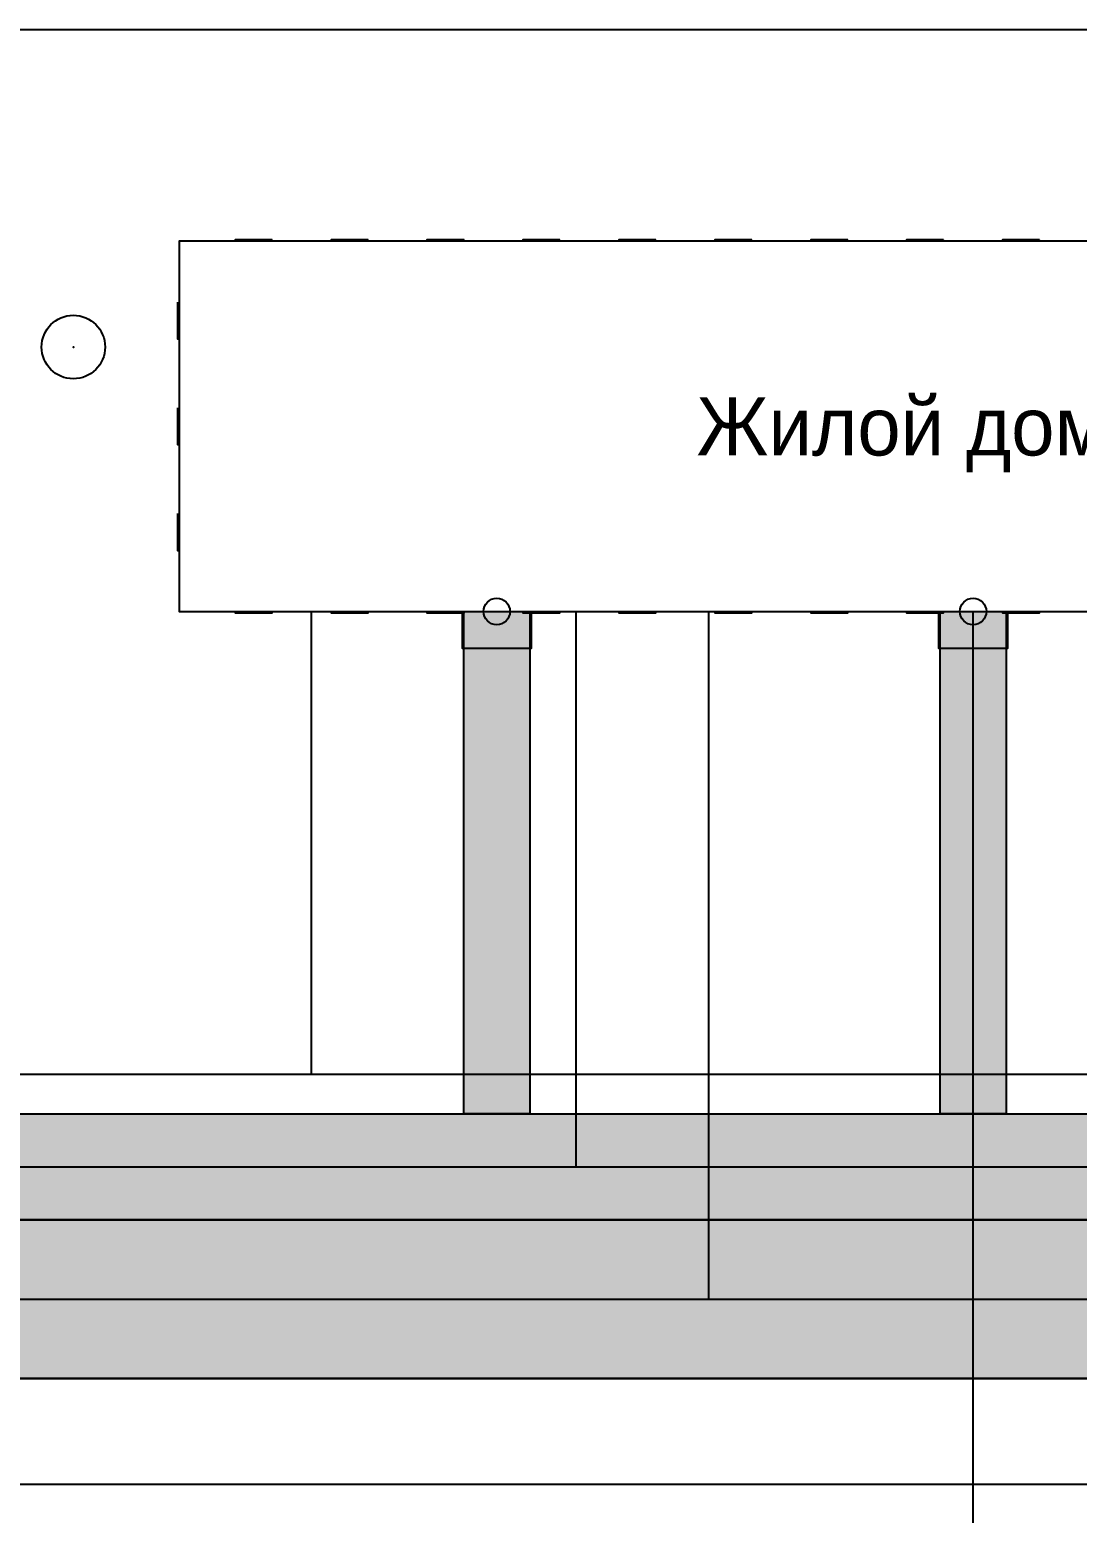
# Model space of a CAD drawing. Header units: metres. Extents: x 0 to 260, y 0 to 110.
# Drawn here: x 94.3 to 133.9, y 53.9 to 110 of the extents above; entities that cross this region are included whole.
import ezdxf

# ---------------------------------------------------------------- set-up
doc = ezdxf.new("R2010")
doc.units = ezdxf.units.M
for name, color, linetype in [('BUILDING_FOOTPRINT', 1, 'Continuous'), ('CANOPIES', 132, 'Continuous'), ('CURB', 8, 'Continuous'), ('ENTRANCES', 132, 'Continuous'), ('EXISTING_BUSH_Сирень обыкновенная', 82, 'Continuous'), ('GAS_PIPE', 2, 'Continuous'), ('HEATING_T1', 1, 'Continuous'), ('LABELS', 7, 'Continuous'), ('PATHS', 33, 'Continuous'), ('POWER_CABLE', 212, 'Continuous'), ('ROAD', 251, 'Continuous'), ('SEWER_K1', 30, 'Continuous'), ('SIDEWALK', 31, 'Continuous'), ('TERRITORY_BOUNDARY', 8, 'Continuous'), ('WATER_SUPPLY_B1', 5, 'Continuous'), ('WINDOWS', 150, 'Continuous')]:
    doc.layers.add(name, color=color, linetype=linetype)

msp = doc.modelspace()

# ---------------------------------------------------------------- hatches: boundary and pattern name
at = {"layer": 'PATHS'}
for points in [[(110.75, 69), (110.75, 88), (113.25, 88), (113.25, 69)], [(131.25, 69), (128.75, 69), (128.75, 88), (131.25, 88)]]:
    msp.add_hatch(color=33, dxfattribs=at).paths.add_polyline_path(points)
at = {"layer": 'ROAD'}
msp.add_hatch(color=251, dxfattribs=at).paths.add_polyline_path([(0, 59), (0, 65), (260, 65), (260, 59)])
at = {"layer": 'SIDEWALK'}
msp.add_hatch(color=31, dxfattribs=at).paths.add_polyline_path([(0, 65), (0, 69), (260, 69), (260, 65)])

# ---------------------------------------------------------------- linework, layer by layer
at = {"layer": 'BUILDING_FOOTPRINT'}
msp.add_lwpolyline([(160, 88), (160, 102), (100, 102), (100, 88)], close=True, dxfattribs=at)
at = {"layer": 'CANOPIES'}
for points in [[(110.7, 88, 2.7), (113.3, 88, 2.7), (113.3, 86.6, 2.7), (110.7, 86.6, 2.7)], [(128.7, 88, 2.7), (131.3, 88, 2.7), (131.3, 86.6, 2.7), (128.7, 86.6, 2.7)]]:
    msp.add_3dface(points, dxfattribs=at)
at = {"layer": 'CURB'}
msp.add_lwpolyline([(260, 59), (260, 65), (0, 65), (0, 59)], close=True, dxfattribs=at)
at = {"layer": 'ENTRANCES'}
for centre in [(112, 88, 0.05), (130, 88, 0.05)]:
    msp.add_circle(centre, 0.5, dxfattribs=at)
at = {"layer": 'EXISTING_BUSH_Сирень обыкновенная'}
msp.add_circle((96, 98), 1.2, dxfattribs=at)
msp.add_point((96, 98), dxfattribs=at)
at = {"layer": 'GAS_PIPE'}
for points in [[(105, 70.5, -1.2), (105, 88, -1.2)], [(0, 70.5, -1.2), (260, 70.5, -1.2)]]:
    msp.add_polyline3d(points, dxfattribs=at)
at = {"layer": 'HEATING_T1'}
msp.add_polyline3d([(0, 55, -1.4), (260, 55, -1.4)], dxfattribs=at)
at = {"layer": 'PATHS'}
for points in [[(110.75, 69), (110.75, 88), (113.25, 88), (113.25, 69)], [(131.25, 69), (128.75, 69), (128.75, 88), (131.25, 88)]]:
    msp.add_lwpolyline(points, close=True, dxfattribs=at)
at = {"layer": 'POWER_CABLE'}
for points in [[(115, 67, -0.7), (115, 88, -0.7)], [(0, 67, -0.7), (260, 67, -0.7)]]:
    msp.add_polyline3d(points, dxfattribs=at)
at = {"layer": 'ROAD'}
msp.add_lwpolyline([(0, 59), (0, 65), (260, 65), (260, 59)], close=True, dxfattribs=at)
at = {"layer": 'SEWER_K1'}
for points in [[(120, 88, -2.6), (120, 62, -2.6)], [(0, 62, -2.6), (260, 62, -2.6)]]:
    msp.add_polyline3d(points, dxfattribs=at)
at = {"layer": 'SIDEWALK'}
msp.add_lwpolyline([(0, 65), (0, 69), (260, 69), (260, 65)], close=True, dxfattribs=at)
at = {"layer": 'TERRITORY_BOUNDARY'}
msp.add_lwpolyline([(260, 0), (260, 110), (0, 110), (0, 0)], close=True, dxfattribs=at)
at = {"layer": 'WATER_SUPPLY_B1'}
msp.add_polyline3d([(130, 2.5, -1.8), (130, 88, -1.8)], dxfattribs=at)
at = {"layer": 'WINDOWS'}
for points in [[(103.513, 102.05, 0.9), (102.112, 102.05, 0.9), (102.112, 102.05, 2.4), (103.513, 102.05, 2.4)], [(103.513, 102.05, 3.9), (102.112, 102.05, 3.9), (102.112, 102.05, 5.4), (103.513, 102.05, 5.4)], [(103.513, 102.05, 6.9), (102.112, 102.05, 6.9), (102.112, 102.05, 8.4), (103.513, 102.05, 8.4)], [(103.513, 102.05, 9.9), (102.112, 102.05, 9.9), (102.112, 102.05, 11.4), (103.513, 102.05, 11.4)], [(103.513, 102.05, 12.9), (102.112, 102.05, 12.9), (102.112, 102.05, 14.4), (103.513, 102.05, 14.4)], [(103.513, 102.05, 15.9), (102.112, 102.05, 15.9), (102.112, 102.05, 17.4), (103.513, 102.05, 17.4)], [(103.513, 102.05, 18.9), (102.112, 102.05, 18.9), (102.112, 102.05, 20.4), (103.513, 102.05, 20.4)], [(103.513, 102.05, 21.9), (102.112, 102.05, 21.9), (102.112, 102.05, 23.4), (103.513, 102.05, 23.4)], [(103.513, 102.05, 24.9), (102.112, 102.05, 24.9), (102.112, 102.05, 26.4), (103.513, 102.05, 26.4)], [(103.513, 102.05, 27.9), (102.112, 102.05, 27.9), (102.112, 102.05, 29.4), (103.513, 102.05, 29.4)], [(103.513, 102.05, 30.9), (102.112, 102.05, 30.9), (102.112, 102.05, 32.4), (103.513, 102.05, 32.4)], [(103.513, 102.05, 33.9), (102.112, 102.05, 33.9), (102.112, 102.05, 35.4), (103.513, 102.05, 35.4)], [(107.138, 102.05, 0.9), (105.737, 102.05, 0.9), (105.737, 102.05, 2.4), (107.138, 102.05, 2.4)], [(107.138, 102.05, 3.9), (105.737, 102.05, 3.9), (105.737, 102.05, 5.4), (107.138, 102.05, 5.4)], [(107.138, 102.05, 6.9), (105.737, 102.05, 6.9), (105.737, 102.05, 8.4), (107.138, 102.05, 8.4)], [(107.138, 102.05, 9.9), (105.737, 102.05, 9.9), (105.737, 102.05, 11.4), (107.138, 102.05, 11.4)], [(107.138, 102.05, 12.9), (105.737, 102.05, 12.9), (105.737, 102.05, 14.4), (107.138, 102.05, 14.4)], [(107.138, 102.05, 15.9), (105.737, 102.05, 15.9), (105.737, 102.05, 17.4), (107.138, 102.05, 17.4)], [(107.138, 102.05, 18.9), (105.737, 102.05, 18.9), (105.737, 102.05, 20.4), (107.138, 102.05, 20.4)], [(107.138, 102.05, 21.9), (105.737, 102.05, 21.9), (105.737, 102.05, 23.4), (107.138, 102.05, 23.4)], [(107.138, 102.05, 24.9), (105.737, 102.05, 24.9), (105.737, 102.05, 26.4), (107.138, 102.05, 26.4)], [(107.138, 102.05, 27.9), (105.737, 102.05, 27.9), (105.737, 102.05, 29.4), (107.138, 102.05, 29.4)], [(107.138, 102.05, 30.9), (105.737, 102.05, 30.9), (105.737, 102.05, 32.4), (107.138, 102.05, 32.4)], [(107.138, 102.05, 33.9), (105.737, 102.05, 33.9), (105.737, 102.05, 35.4), (107.138, 102.05, 35.4)], [(110.763, 102.05, 0.9), (109.362, 102.05, 0.9), (109.362, 102.05, 2.4), (110.763, 102.05, 2.4)], [(110.763, 102.05, 3.9), (109.362, 102.05, 3.9), (109.362, 102.05, 5.4), (110.763, 102.05, 5.4)], [(110.763, 102.05, 6.9), (109.362, 102.05, 6.9), (109.362, 102.05, 8.4), (110.763, 102.05, 8.4)], [(110.763, 102.05, 9.9), (109.362, 102.05, 9.9), (109.362, 102.05, 11.4), (110.763, 102.05, 11.4)], [(110.763, 102.05, 12.9), (109.362, 102.05, 12.9), (109.362, 102.05, 14.4), (110.763, 102.05, 14.4)], [(110.763, 102.05, 15.9), (109.362, 102.05, 15.9), (109.362, 102.05, 17.4), (110.763, 102.05, 17.4)], [(110.763, 102.05, 18.9), (109.362, 102.05, 18.9), (109.362, 102.05, 20.4), (110.763, 102.05, 20.4)], [(110.763, 102.05, 21.9), (109.362, 102.05, 21.9), (109.362, 102.05, 23.4), (110.763, 102.05, 23.4)], [(110.763, 102.05, 24.9), (109.362, 102.05, 24.9), (109.362, 102.05, 26.4), (110.763, 102.05, 26.4)], [(110.763, 102.05, 27.9), (109.362, 102.05, 27.9), (109.362, 102.05, 29.4), (110.763, 102.05, 29.4)], [(110.763, 102.05, 30.9), (109.362, 102.05, 30.9), (109.362, 102.05, 32.4), (110.763, 102.05, 32.4)], [(110.763, 102.05, 33.9), (109.362, 102.05, 33.9), (109.362, 102.05, 35.4), (110.763, 102.05, 35.4)], [(114.388, 102.05, 0.9), (112.987, 102.05, 0.9), (112.987, 102.05, 2.4), (114.388, 102.05, 2.4)], [(114.388, 102.05, 3.9), (112.987, 102.05, 3.9), (112.987, 102.05, 5.4), (114.388, 102.05, 5.4)], [(114.388, 102.05, 6.9), (112.987, 102.05, 6.9), (112.987, 102.05, 8.4), (114.388, 102.05, 8.4)], [(114.388, 102.05, 9.9), (112.987, 102.05, 9.9), (112.987, 102.05, 11.4), (114.388, 102.05, 11.4)], [(114.388, 102.05, 12.9), (112.987, 102.05, 12.9), (112.987, 102.05, 14.4), (114.388, 102.05, 14.4)], [(114.388, 102.05, 15.9), (112.987, 102.05, 15.9), (112.987, 102.05, 17.4), (114.388, 102.05, 17.4)], [(114.388, 102.05, 18.9), (112.987, 102.05, 18.9), (112.987, 102.05, 20.4), (114.388, 102.05, 20.4)], [(114.388, 102.05, 21.9), (112.987, 102.05, 21.9), (112.987, 102.05, 23.4), (114.388, 102.05, 23.4)], [(114.388, 102.05, 24.9), (112.987, 102.05, 24.9), (112.987, 102.05, 26.4), (114.388, 102.05, 26.4)], [(114.388, 102.05, 27.9), (112.987, 102.05, 27.9), (112.987, 102.05, 29.4), (114.388, 102.05, 29.4)], [(114.388, 102.05, 30.9), (112.987, 102.05, 30.9), (112.987, 102.05, 32.4), (114.388, 102.05, 32.4)], [(114.388, 102.05, 33.9), (112.987, 102.05, 33.9), (112.987, 102.05, 35.4), (114.388, 102.05, 35.4)], [(118.013, 102.05, 0.9), (116.612, 102.05, 0.9), (116.612, 102.05, 2.4), (118.013, 102.05, 2.4)], [(118.013, 102.05, 3.9), (116.612, 102.05, 3.9), (116.612, 102.05, 5.4), (118.013, 102.05, 5.4)], [(118.013, 102.05, 6.9), (116.612, 102.05, 6.9), (116.612, 102.05, 8.4), (118.013, 102.05, 8.4)], [(118.013, 102.05, 9.9), (116.612, 102.05, 9.9), (116.612, 102.05, 11.4), (118.013, 102.05, 11.4)], [(118.013, 102.05, 12.9), (116.612, 102.05, 12.9), (116.612, 102.05, 14.4), (118.013, 102.05, 14.4)], [(118.013, 102.05, 15.9), (116.612, 102.05, 15.9), (116.612, 102.05, 17.4), (118.013, 102.05, 17.4)], [(118.013, 102.05, 18.9), (116.612, 102.05, 18.9), (116.612, 102.05, 20.4), (118.013, 102.05, 20.4)], [(118.013, 102.05, 21.9), (116.612, 102.05, 21.9), (116.612, 102.05, 23.4), (118.013, 102.05, 23.4)], [(118.013, 102.05, 24.9), (116.612, 102.05, 24.9), (116.612, 102.05, 26.4), (118.013, 102.05, 26.4)], [(118.013, 102.05, 27.9), (116.612, 102.05, 27.9), (116.612, 102.05, 29.4), (118.013, 102.05, 29.4)], [(118.013, 102.05, 30.9), (116.612, 102.05, 30.9), (116.612, 102.05, 32.4), (118.013, 102.05, 32.4)], [(118.013, 102.05, 33.9), (116.612, 102.05, 33.9), (116.612, 102.05, 35.4), (118.013, 102.05, 35.4)], [(121.638, 102.05, 0.9), (120.237, 102.05, 0.9), (120.237, 102.05, 2.4), (121.638, 102.05, 2.4)], [(121.638, 102.05, 3.9), (120.237, 102.05, 3.9), (120.237, 102.05, 5.4), (121.638, 102.05, 5.4)], [(121.638, 102.05, 6.9), (120.237, 102.05, 6.9), (120.237, 102.05, 8.4), (121.638, 102.05, 8.4)], [(121.638, 102.05, 9.9), (120.237, 102.05, 9.9), (120.237, 102.05, 11.4), (121.638, 102.05, 11.4)], [(121.638, 102.05, 12.9), (120.237, 102.05, 12.9), (120.237, 102.05, 14.4), (121.638, 102.05, 14.4)], [(121.638, 102.05, 15.9), (120.237, 102.05, 15.9), (120.237, 102.05, 17.4), (121.638, 102.05, 17.4)], [(121.638, 102.05, 18.9), (120.237, 102.05, 18.9), (120.237, 102.05, 20.4), (121.638, 102.05, 20.4)], [(121.638, 102.05, 21.9), (120.237, 102.05, 21.9), (120.237, 102.05, 23.4), (121.638, 102.05, 23.4)], [(121.638, 102.05, 24.9), (120.237, 102.05, 24.9), (120.237, 102.05, 26.4), (121.638, 102.05, 26.4)], [(121.638, 102.05, 27.9), (120.237, 102.05, 27.9), (120.237, 102.05, 29.4), (121.638, 102.05, 29.4)], [(121.638, 102.05, 30.9), (120.237, 102.05, 30.9), (120.237, 102.05, 32.4), (121.638, 102.05, 32.4)], [(121.638, 102.05, 33.9), (120.237, 102.05, 33.9), (120.237, 102.05, 35.4), (121.638, 102.05, 35.4)], [(125.263, 102.05, 0.9), (123.862, 102.05, 0.9), (123.862, 102.05, 2.4), (125.263, 102.05, 2.4)], [(125.263, 102.05, 3.9), (123.862, 102.05, 3.9), (123.862, 102.05, 5.4), (125.263, 102.05, 5.4)], [(125.263, 102.05, 6.9), (123.862, 102.05, 6.9), (123.862, 102.05, 8.4), (125.263, 102.05, 8.4)], [(125.263, 102.05, 9.9), (123.862, 102.05, 9.9), (123.862, 102.05, 11.4), (125.263, 102.05, 11.4)], [(125.263, 102.05, 12.9), (123.862, 102.05, 12.9), (123.862, 102.05, 14.4), (125.263, 102.05, 14.4)], [(125.263, 102.05, 15.9), (123.862, 102.05, 15.9), (123.862, 102.05, 17.4), (125.263, 102.05, 17.4)], [(125.263, 102.05, 18.9), (123.862, 102.05, 18.9), (123.862, 102.05, 20.4), (125.263, 102.05, 20.4)], [(125.263, 102.05, 21.9), (123.862, 102.05, 21.9), (123.862, 102.05, 23.4), (125.263, 102.05, 23.4)], [(125.263, 102.05, 24.9), (123.862, 102.05, 24.9), (123.862, 102.05, 26.4), (125.263, 102.05, 26.4)], [(125.263, 102.05, 27.9), (123.862, 102.05, 27.9), (123.862, 102.05, 29.4), (125.263, 102.05, 29.4)], [(125.263, 102.05, 30.9), (123.862, 102.05, 30.9), (123.862, 102.05, 32.4), (125.263, 102.05, 32.4)], [(125.263, 102.05, 33.9), (123.862, 102.05, 33.9), (123.862, 102.05, 35.4), (125.263, 102.05, 35.4)], [(128.887, 102.05, 0.9), (127.487, 102.05, 0.9), (127.487, 102.05, 2.4), (128.887, 102.05, 2.4)], [(128.887, 102.05, 3.9), (127.487, 102.05, 3.9), (127.487, 102.05, 5.4), (128.887, 102.05, 5.4)], [(128.887, 102.05, 6.9), (127.487, 102.05, 6.9), (127.487, 102.05, 8.4), (128.887, 102.05, 8.4)], [(128.887, 102.05, 9.9), (127.487, 102.05, 9.9), (127.487, 102.05, 11.4), (128.887, 102.05, 11.4)], [(128.887, 102.05, 12.9), (127.487, 102.05, 12.9), (127.487, 102.05, 14.4), (128.887, 102.05, 14.4)], [(128.887, 102.05, 15.9), (127.487, 102.05, 15.9), (127.487, 102.05, 17.4), (128.887, 102.05, 17.4)], [(128.887, 102.05, 18.9), (127.487, 102.05, 18.9), (127.487, 102.05, 20.4), (128.887, 102.05, 20.4)], [(128.887, 102.05, 21.9), (127.487, 102.05, 21.9), (127.487, 102.05, 23.4), (128.887, 102.05, 23.4)], [(128.887, 102.05, 24.9), (127.487, 102.05, 24.9), (127.487, 102.05, 26.4), (128.887, 102.05, 26.4)], [(128.887, 102.05, 27.9), (127.487, 102.05, 27.9), (127.487, 102.05, 29.4), (128.887, 102.05, 29.4)], [(128.887, 102.05, 30.9), (127.487, 102.05, 30.9), (127.487, 102.05, 32.4), (128.887, 102.05, 32.4)], [(128.887, 102.05, 33.9), (127.487, 102.05, 33.9), (127.487, 102.05, 35.4), (128.887, 102.05, 35.4)], [(132.512, 102.05, 0.9), (131.113, 102.05, 0.9), (131.113, 102.05, 2.4), (132.512, 102.05, 2.4)], [(132.512, 102.05, 3.9), (131.113, 102.05, 3.9), (131.113, 102.05, 5.4), (132.512, 102.05, 5.4)], [(132.512, 102.05, 6.9), (131.113, 102.05, 6.9), (131.113, 102.05, 8.4), (132.512, 102.05, 8.4)], [(132.512, 102.05, 9.9), (131.113, 102.05, 9.9), (131.113, 102.05, 11.4), (132.512, 102.05, 11.4)], [(132.512, 102.05, 12.9), (131.113, 102.05, 12.9), (131.113, 102.05, 14.4), (132.512, 102.05, 14.4)], [(132.512, 102.05, 15.9), (131.113, 102.05, 15.9), (131.113, 102.05, 17.4), (132.512, 102.05, 17.4)], [(132.512, 102.05, 18.9), (131.113, 102.05, 18.9), (131.113, 102.05, 20.4), (132.512, 102.05, 20.4)], [(132.512, 102.05, 21.9), (131.113, 102.05, 21.9), (131.113, 102.05, 23.4), (132.512, 102.05, 23.4)], [(132.512, 102.05, 24.9), (131.113, 102.05, 24.9), (131.113, 102.05, 26.4), (132.512, 102.05, 26.4)], [(132.512, 102.05, 27.9), (131.113, 102.05, 27.9), (131.113, 102.05, 29.4), (132.512, 102.05, 29.4)], [(132.512, 102.05, 30.9), (131.113, 102.05, 30.9), (131.113, 102.05, 32.4), (132.512, 102.05, 32.4)], [(132.512, 102.05, 33.9), (131.113, 102.05, 33.9), (131.113, 102.05, 35.4), (132.512, 102.05, 35.4)], [(99.95, 99.7, 0.9), (99.95, 98.3, 0.9), (99.95, 98.3, 2.4), (99.95, 99.7, 2.4)], [(99.95, 99.7, 3.9), (99.95, 98.3, 3.9), (99.95, 98.3, 5.4), (99.95, 99.7, 5.4)], [(99.95, 99.7, 6.9), (99.95, 98.3, 6.9), (99.95, 98.3, 8.4), (99.95, 99.7, 8.4)], [(99.95, 99.7, 9.9), (99.95, 98.3, 9.9), (99.95, 98.3, 11.4), (99.95, 99.7, 11.4)], [(99.95, 99.7, 12.9), (99.95, 98.3, 12.9), (99.95, 98.3, 14.4), (99.95, 99.7, 14.4)], [(99.95, 99.7, 15.9), (99.95, 98.3, 15.9), (99.95, 98.3, 17.4), (99.95, 99.7, 17.4)], [(99.95, 99.7, 18.9), (99.95, 98.3, 18.9), (99.95, 98.3, 20.4), (99.95, 99.7, 20.4)], [(99.95, 99.7, 21.9), (99.95, 98.3, 21.9), (99.95, 98.3, 23.4), (99.95, 99.7, 23.4)], [(99.95, 99.7, 24.9), (99.95, 98.3, 24.9), (99.95, 98.3, 26.4), (99.95, 99.7, 26.4)], [(99.95, 99.7, 27.9), (99.95, 98.3, 27.9), (99.95, 98.3, 29.4), (99.95, 99.7, 29.4)], [(99.95, 99.7, 30.9), (99.95, 98.3, 30.9), (99.95, 98.3, 32.4), (99.95, 99.7, 32.4)], [(99.95, 99.7, 33.9), (99.95, 98.3, 33.9), (99.95, 98.3, 35.4), (99.95, 99.7, 35.4)], [(99.95, 95.7, 0.9), (99.95, 94.3, 0.9), (99.95, 94.3, 2.4), (99.95, 95.7, 2.4)], [(99.95, 95.7, 3.9), (99.95, 94.3, 3.9), (99.95, 94.3, 5.4), (99.95, 95.7, 5.4)], [(99.95, 95.7, 6.9), (99.95, 94.3, 6.9), (99.95, 94.3, 8.4), (99.95, 95.7, 8.4)], [(99.95, 95.7, 9.9), (99.95, 94.3, 9.9), (99.95, 94.3, 11.4), (99.95, 95.7, 11.4)], [(99.95, 95.7, 12.9), (99.95, 94.3, 12.9), (99.95, 94.3, 14.4), (99.95, 95.7, 14.4)], [(99.95, 95.7, 15.9), (99.95, 94.3, 15.9), (99.95, 94.3, 17.4), (99.95, 95.7, 17.4)], [(99.95, 95.7, 18.9), (99.95, 94.3, 18.9), (99.95, 94.3, 20.4), (99.95, 95.7, 20.4)], [(99.95, 95.7, 21.9), (99.95, 94.3, 21.9), (99.95, 94.3, 23.4), (99.95, 95.7, 23.4)], [(99.95, 95.7, 24.9), (99.95, 94.3, 24.9), (99.95, 94.3, 26.4), (99.95, 95.7, 26.4)], [(99.95, 95.7, 27.9), (99.95, 94.3, 27.9), (99.95, 94.3, 29.4), (99.95, 95.7, 29.4)], [(99.95, 95.7, 30.9), (99.95, 94.3, 30.9), (99.95, 94.3, 32.4), (99.95, 95.7, 32.4)], [(99.95, 95.7, 33.9), (99.95, 94.3, 33.9), (99.95, 94.3, 35.4), (99.95, 95.7, 35.4)], [(99.95, 91.7, 0.9), (99.95, 90.3, 0.9), (99.95, 90.3, 2.4), (99.95, 91.7, 2.4)], [(99.95, 91.7, 3.9), (99.95, 90.3, 3.9), (99.95, 90.3, 5.4), (99.95, 91.7, 5.4)], [(99.95, 91.7, 6.9), (99.95, 90.3, 6.9), (99.95, 90.3, 8.4), (99.95, 91.7, 8.4)], [(99.95, 91.7, 9.9), (99.95, 90.3, 9.9), (99.95, 90.3, 11.4), (99.95, 91.7, 11.4)], [(99.95, 91.7, 12.9), (99.95, 90.3, 12.9), (99.95, 90.3, 14.4), (99.95, 91.7, 14.4)], [(99.95, 91.7, 15.9), (99.95, 90.3, 15.9), (99.95, 90.3, 17.4), (99.95, 91.7, 17.4)], [(99.95, 91.7, 18.9), (99.95, 90.3, 18.9), (99.95, 90.3, 20.4), (99.95, 91.7, 20.4)], [(99.95, 91.7, 21.9), (99.95, 90.3, 21.9), (99.95, 90.3, 23.4), (99.95, 91.7, 23.4)], [(99.95, 91.7, 24.9), (99.95, 90.3, 24.9), (99.95, 90.3, 26.4), (99.95, 91.7, 26.4)], [(99.95, 91.7, 27.9), (99.95, 90.3, 27.9), (99.95, 90.3, 29.4), (99.95, 91.7, 29.4)], [(99.95, 91.7, 30.9), (99.95, 90.3, 30.9), (99.95, 90.3, 32.4), (99.95, 91.7, 32.4)], [(99.95, 91.7, 33.9), (99.95, 90.3, 33.9), (99.95, 90.3, 35.4), (99.95, 91.7, 35.4)], [(102.112, 87.95, 0.9), (103.513, 87.95, 0.9), (103.513, 87.95, 2.4), (102.112, 87.95, 2.4)], [(102.112, 87.95, 3.9), (103.513, 87.95, 3.9), (103.513, 87.95, 5.4), (102.112, 87.95, 5.4)], [(102.112, 87.95, 6.9), (103.513, 87.95, 6.9), (103.513, 87.95, 8.4), (102.112, 87.95, 8.4)], [(102.112, 87.95, 9.9), (103.513, 87.95, 9.9), (103.513, 87.95, 11.4), (102.112, 87.95, 11.4)], [(102.112, 87.95, 12.9), (103.513, 87.95, 12.9), (103.513, 87.95, 14.4), (102.112, 87.95, 14.4)], [(102.112, 87.95, 15.9), (103.513, 87.95, 15.9), (103.513, 87.95, 17.4), (102.112, 87.95, 17.4)], [(102.112, 87.95, 18.9), (103.513, 87.95, 18.9), (103.513, 87.95, 20.4), (102.112, 87.95, 20.4)], [(102.112, 87.95, 21.9), (103.513, 87.95, 21.9), (103.513, 87.95, 23.4), (102.112, 87.95, 23.4)], [(102.112, 87.95, 24.9), (103.513, 87.95, 24.9), (103.513, 87.95, 26.4), (102.112, 87.95, 26.4)], [(102.112, 87.95, 27.9), (103.513, 87.95, 27.9), (103.513, 87.95, 29.4), (102.112, 87.95, 29.4)], [(102.112, 87.95, 30.9), (103.513, 87.95, 30.9), (103.513, 87.95, 32.4), (102.112, 87.95, 32.4)], [(102.112, 87.95, 33.9), (103.513, 87.95, 33.9), (103.513, 87.95, 35.4), (102.112, 87.95, 35.4)], [(105.737, 87.95, 0.9), (107.138, 87.95, 0.9), (107.138, 87.95, 2.4), (105.737, 87.95, 2.4)], [(105.737, 87.95, 3.9), (107.138, 87.95, 3.9), (107.138, 87.95, 5.4), (105.737, 87.95, 5.4)], [(105.737, 87.95, 6.9), (107.138, 87.95, 6.9), (107.138, 87.95, 8.4), (105.737, 87.95, 8.4)], [(105.737, 87.95, 9.9), (107.138, 87.95, 9.9), (107.138, 87.95, 11.4), (105.737, 87.95, 11.4)], [(105.737, 87.95, 12.9), (107.138, 87.95, 12.9), (107.138, 87.95, 14.4), (105.737, 87.95, 14.4)], [(105.737, 87.95, 15.9), (107.138, 87.95, 15.9), (107.138, 87.95, 17.4), (105.737, 87.95, 17.4)], [(105.737, 87.95, 18.9), (107.138, 87.95, 18.9), (107.138, 87.95, 20.4), (105.737, 87.95, 20.4)], [(105.737, 87.95, 21.9), (107.138, 87.95, 21.9), (107.138, 87.95, 23.4), (105.737, 87.95, 23.4)], [(105.737, 87.95, 24.9), (107.138, 87.95, 24.9), (107.138, 87.95, 26.4), (105.737, 87.95, 26.4)], [(105.737, 87.95, 27.9), (107.138, 87.95, 27.9), (107.138, 87.95, 29.4), (105.737, 87.95, 29.4)], [(105.737, 87.95, 30.9), (107.138, 87.95, 30.9), (107.138, 87.95, 32.4), (105.737, 87.95, 32.4)], [(105.737, 87.95, 33.9), (107.138, 87.95, 33.9), (107.138, 87.95, 35.4), (105.737, 87.95, 35.4)], [(109.362, 87.95, 3.9), (110.763, 87.95, 3.9), (110.763, 87.95, 5.4), (109.362, 87.95, 5.4)], [(109.362, 87.95, 6.9), (110.763, 87.95, 6.9), (110.763, 87.95, 8.4), (109.362, 87.95, 8.4)], [(109.362, 87.95, 9.9), (110.763, 87.95, 9.9), (110.763, 87.95, 11.4), (109.362, 87.95, 11.4)], [(109.362, 87.95, 12.9), (110.763, 87.95, 12.9), (110.763, 87.95, 14.4), (109.362, 87.95, 14.4)], [(109.362, 87.95, 15.9), (110.763, 87.95, 15.9), (110.763, 87.95, 17.4), (109.362, 87.95, 17.4)], [(109.362, 87.95, 18.9), (110.763, 87.95, 18.9), (110.763, 87.95, 20.4), (109.362, 87.95, 20.4)], [(109.362, 87.95, 21.9), (110.763, 87.95, 21.9), (110.763, 87.95, 23.4), (109.362, 87.95, 23.4)], [(109.362, 87.95, 24.9), (110.763, 87.95, 24.9), (110.763, 87.95, 26.4), (109.362, 87.95, 26.4)], [(109.362, 87.95, 27.9), (110.763, 87.95, 27.9), (110.763, 87.95, 29.4), (109.362, 87.95, 29.4)], [(109.362, 87.95, 30.9), (110.763, 87.95, 30.9), (110.763, 87.95, 32.4), (109.362, 87.95, 32.4)], [(109.362, 87.95, 33.9), (110.763, 87.95, 33.9), (110.763, 87.95, 35.4), (109.362, 87.95, 35.4)], [(112.987, 87.95, 3.9), (114.388, 87.95, 3.9), (114.388, 87.95, 5.4), (112.987, 87.95, 5.4)], [(112.987, 87.95, 6.9), (114.388, 87.95, 6.9), (114.388, 87.95, 8.4), (112.987, 87.95, 8.4)], [(112.987, 87.95, 9.9), (114.388, 87.95, 9.9), (114.388, 87.95, 11.4), (112.987, 87.95, 11.4)], [(112.987, 87.95, 12.9), (114.388, 87.95, 12.9), (114.388, 87.95, 14.4), (112.987, 87.95, 14.4)], [(112.987, 87.95, 15.9), (114.388, 87.95, 15.9), (114.388, 87.95, 17.4), (112.987, 87.95, 17.4)], [(112.987, 87.95, 18.9), (114.388, 87.95, 18.9), (114.388, 87.95, 20.4), (112.987, 87.95, 20.4)], [(112.987, 87.95, 21.9), (114.388, 87.95, 21.9), (114.388, 87.95, 23.4), (112.987, 87.95, 23.4)], [(112.987, 87.95, 24.9), (114.388, 87.95, 24.9), (114.388, 87.95, 26.4), (112.987, 87.95, 26.4)], [(112.987, 87.95, 27.9), (114.388, 87.95, 27.9), (114.388, 87.95, 29.4), (112.987, 87.95, 29.4)], [(112.987, 87.95, 30.9), (114.388, 87.95, 30.9), (114.388, 87.95, 32.4), (112.987, 87.95, 32.4)], [(112.987, 87.95, 33.9), (114.388, 87.95, 33.9), (114.388, 87.95, 35.4), (112.987, 87.95, 35.4)], [(116.612, 87.95, 0.9), (118.013, 87.95, 0.9), (118.013, 87.95, 2.4), (116.612, 87.95, 2.4)], [(116.612, 87.95, 3.9), (118.013, 87.95, 3.9), (118.013, 87.95, 5.4), (116.612, 87.95, 5.4)], [(116.612, 87.95, 6.9), (118.013, 87.95, 6.9), (118.013, 87.95, 8.4), (116.612, 87.95, 8.4)], [(116.612, 87.95, 9.9), (118.013, 87.95, 9.9), (118.013, 87.95, 11.4), (116.612, 87.95, 11.4)], [(116.612, 87.95, 12.9), (118.013, 87.95, 12.9), (118.013, 87.95, 14.4), (116.612, 87.95, 14.4)], [(116.612, 87.95, 15.9), (118.013, 87.95, 15.9), (118.013, 87.95, 17.4), (116.612, 87.95, 17.4)], [(116.612, 87.95, 18.9), (118.013, 87.95, 18.9), (118.013, 87.95, 20.4), (116.612, 87.95, 20.4)], [(116.612, 87.95, 21.9), (118.013, 87.95, 21.9), (118.013, 87.95, 23.4), (116.612, 87.95, 23.4)], [(116.612, 87.95, 24.9), (118.013, 87.95, 24.9), (118.013, 87.95, 26.4), (116.612, 87.95, 26.4)], [(116.612, 87.95, 27.9), (118.013, 87.95, 27.9), (118.013, 87.95, 29.4), (116.612, 87.95, 29.4)], [(116.612, 87.95, 30.9), (118.013, 87.95, 30.9), (118.013, 87.95, 32.4), (116.612, 87.95, 32.4)], [(116.612, 87.95, 33.9), (118.013, 87.95, 33.9), (118.013, 87.95, 35.4), (116.612, 87.95, 35.4)], [(120.237, 87.95, 0.9), (121.638, 87.95, 0.9), (121.638, 87.95, 2.4), (120.237, 87.95, 2.4)], [(120.237, 87.95, 3.9), (121.638, 87.95, 3.9), (121.638, 87.95, 5.4), (120.237, 87.95, 5.4)], [(120.237, 87.95, 6.9), (121.638, 87.95, 6.9), (121.638, 87.95, 8.4), (120.237, 87.95, 8.4)], [(120.237, 87.95, 9.9), (121.638, 87.95, 9.9), (121.638, 87.95, 11.4), (120.237, 87.95, 11.4)], [(120.237, 87.95, 12.9), (121.638, 87.95, 12.9), (121.638, 87.95, 14.4), (120.237, 87.95, 14.4)], [(120.237, 87.95, 15.9), (121.638, 87.95, 15.9), (121.638, 87.95, 17.4), (120.237, 87.95, 17.4)], [(120.237, 87.95, 18.9), (121.638, 87.95, 18.9), (121.638, 87.95, 20.4), (120.237, 87.95, 20.4)], [(120.237, 87.95, 21.9), (121.638, 87.95, 21.9), (121.638, 87.95, 23.4), (120.237, 87.95, 23.4)], [(120.237, 87.95, 24.9), (121.638, 87.95, 24.9), (121.638, 87.95, 26.4), (120.237, 87.95, 26.4)], [(120.237, 87.95, 27.9), (121.638, 87.95, 27.9), (121.638, 87.95, 29.4), (120.237, 87.95, 29.4)], [(120.237, 87.95, 30.9), (121.638, 87.95, 30.9), (121.638, 87.95, 32.4), (120.237, 87.95, 32.4)], [(120.237, 87.95, 33.9), (121.638, 87.95, 33.9), (121.638, 87.95, 35.4), (120.237, 87.95, 35.4)], [(123.862, 87.95, 0.9), (125.263, 87.95, 0.9), (125.263, 87.95, 2.4), (123.862, 87.95, 2.4)], [(123.862, 87.95, 3.9), (125.263, 87.95, 3.9), (125.263, 87.95, 5.4), (123.862, 87.95, 5.4)], [(123.862, 87.95, 6.9), (125.263, 87.95, 6.9), (125.263, 87.95, 8.4), (123.862, 87.95, 8.4)], [(123.862, 87.95, 9.9), (125.263, 87.95, 9.9), (125.263, 87.95, 11.4), (123.862, 87.95, 11.4)], [(123.862, 87.95, 12.9), (125.263, 87.95, 12.9), (125.263, 87.95, 14.4), (123.862, 87.95, 14.4)], [(123.862, 87.95, 15.9), (125.263, 87.95, 15.9), (125.263, 87.95, 17.4), (123.862, 87.95, 17.4)], [(123.862, 87.95, 18.9), (125.263, 87.95, 18.9), (125.263, 87.95, 20.4), (123.862, 87.95, 20.4)], [(123.862, 87.95, 21.9), (125.263, 87.95, 21.9), (125.263, 87.95, 23.4), (123.862, 87.95, 23.4)], [(123.862, 87.95, 24.9), (125.263, 87.95, 24.9), (125.263, 87.95, 26.4), (123.862, 87.95, 26.4)], [(123.862, 87.95, 27.9), (125.263, 87.95, 27.9), (125.263, 87.95, 29.4), (123.862, 87.95, 29.4)], [(123.862, 87.95, 30.9), (125.263, 87.95, 30.9), (125.263, 87.95, 32.4), (123.862, 87.95, 32.4)], [(123.862, 87.95, 33.9), (125.263, 87.95, 33.9), (125.263, 87.95, 35.4), (123.862, 87.95, 35.4)], [(127.487, 87.95, 3.9), (128.887, 87.95, 3.9), (128.887, 87.95, 5.4), (127.487, 87.95, 5.4)], [(127.487, 87.95, 6.9), (128.887, 87.95, 6.9), (128.887, 87.95, 8.4), (127.487, 87.95, 8.4)], [(127.487, 87.95, 9.9), (128.887, 87.95, 9.9), (128.887, 87.95, 11.4), (127.487, 87.95, 11.4)], [(127.487, 87.95, 12.9), (128.887, 87.95, 12.9), (128.887, 87.95, 14.4), (127.487, 87.95, 14.4)], [(127.487, 87.95, 15.9), (128.887, 87.95, 15.9), (128.887, 87.95, 17.4), (127.487, 87.95, 17.4)], [(127.487, 87.95, 18.9), (128.887, 87.95, 18.9), (128.887, 87.95, 20.4), (127.487, 87.95, 20.4)], [(127.487, 87.95, 21.9), (128.887, 87.95, 21.9), (128.887, 87.95, 23.4), (127.487, 87.95, 23.4)], [(127.487, 87.95, 24.9), (128.887, 87.95, 24.9), (128.887, 87.95, 26.4), (127.487, 87.95, 26.4)], [(127.487, 87.95, 27.9), (128.887, 87.95, 27.9), (128.887, 87.95, 29.4), (127.487, 87.95, 29.4)], [(127.487, 87.95, 30.9), (128.887, 87.95, 30.9), (128.887, 87.95, 32.4), (127.487, 87.95, 32.4)], [(127.487, 87.95, 33.9), (128.887, 87.95, 33.9), (128.887, 87.95, 35.4), (127.487, 87.95, 35.4)], [(131.113, 87.95, 3.9), (132.512, 87.95, 3.9), (132.512, 87.95, 5.4), (131.113, 87.95, 5.4)], [(131.113, 87.95, 6.9), (132.512, 87.95, 6.9), (132.512, 87.95, 8.4), (131.113, 87.95, 8.4)], [(131.113, 87.95, 9.9), (132.512, 87.95, 9.9), (132.512, 87.95, 11.4), (131.113, 87.95, 11.4)], [(131.113, 87.95, 12.9), (132.512, 87.95, 12.9), (132.512, 87.95, 14.4), (131.113, 87.95, 14.4)], [(131.113, 87.95, 15.9), (132.512, 87.95, 15.9), (132.512, 87.95, 17.4), (131.113, 87.95, 17.4)], [(131.113, 87.95, 18.9), (132.512, 87.95, 18.9), (132.512, 87.95, 20.4), (131.113, 87.95, 20.4)], [(131.113, 87.95, 21.9), (132.512, 87.95, 21.9), (132.512, 87.95, 23.4), (131.113, 87.95, 23.4)], [(131.113, 87.95, 24.9), (132.512, 87.95, 24.9), (132.512, 87.95, 26.4), (131.113, 87.95, 26.4)], [(131.113, 87.95, 27.9), (132.512, 87.95, 27.9), (132.512, 87.95, 29.4), (131.113, 87.95, 29.4)], [(131.113, 87.95, 30.9), (132.512, 87.95, 30.9), (132.512, 87.95, 32.4), (131.113, 87.95, 32.4)], [(131.113, 87.95, 33.9), (132.512, 87.95, 33.9), (132.512, 87.95, 35.4), (131.113, 87.95, 35.4)]]:
    msp.add_3dface(points, dxfattribs=at)

# ---------------------------------------------------------------- texts
at = {"layer": 'LABELS'}
msp.add_text('Жилой дом 2, 12 эт.', height=2.2, dxfattribs=at).set_placement((119.55, 93.9))

doc.saveas('drawing.dxf')
